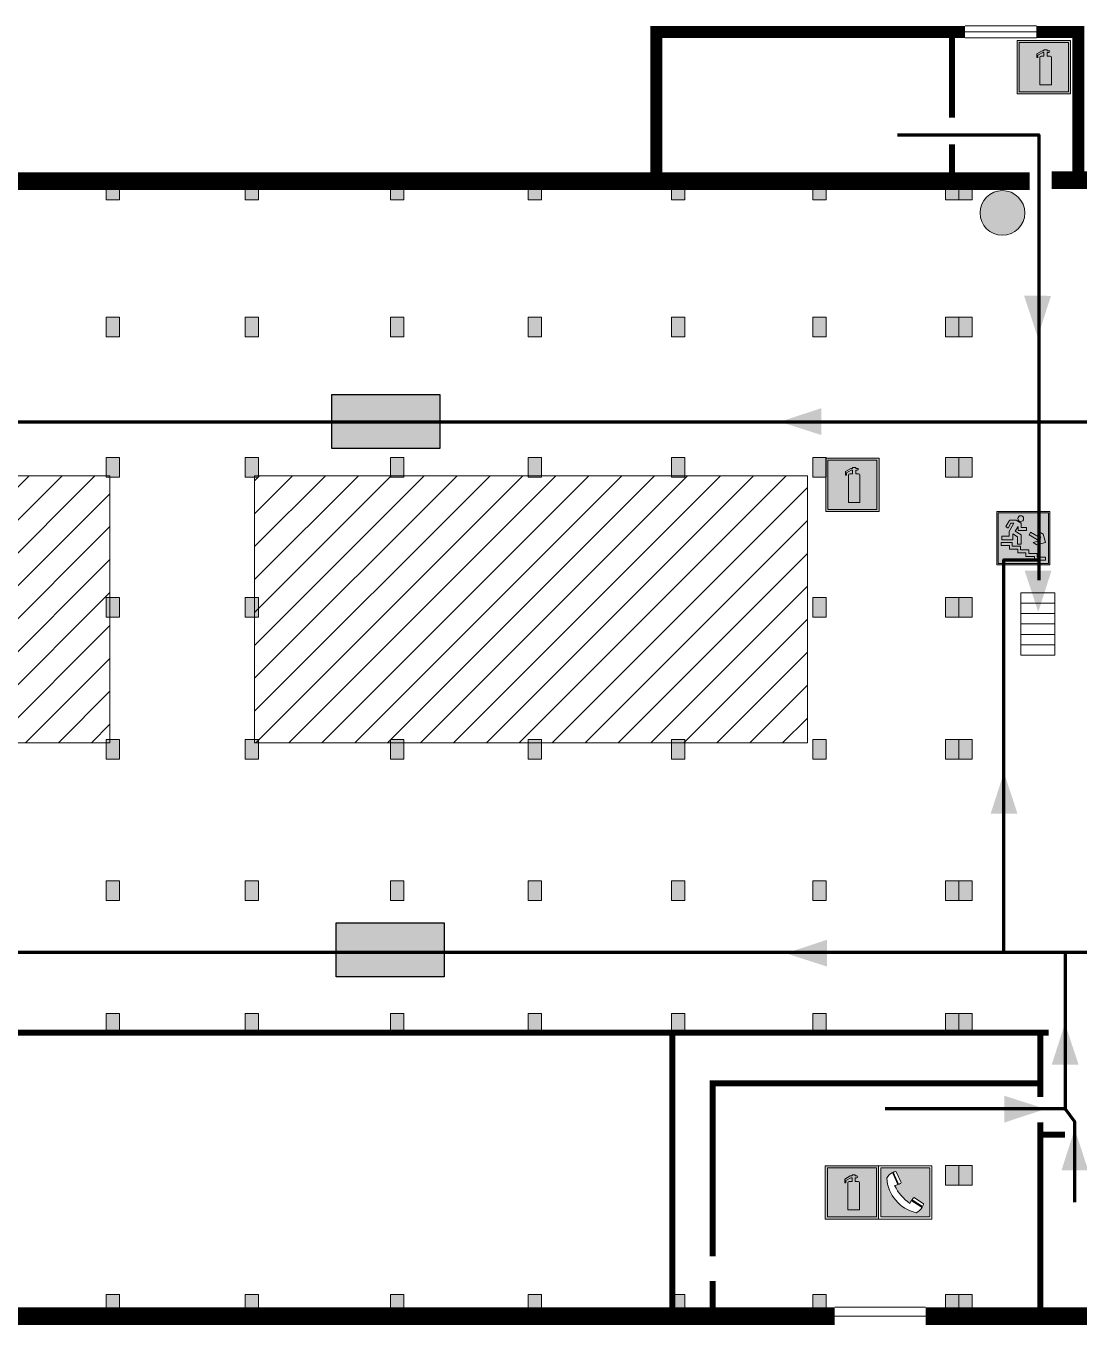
# Model space of a CAD drawing. Header units: millimetres. Extents: x 13810 to 67229, y 12374 to 21950.
# Drawn here: x 38368.9 to 38526.9, y 14658.7 to 14853.6 of the extents above; entities that cross this region are included whole.
import ezdxf

# ---------------------------------------------------------------- set-up
doc = ezdxf.new("R2010")
doc.units = ezdxf.units.MM
doc.layers.add('План_Штампы', color=7, linetype='Continuous')

# ---------------------------------------------------------------- blocks, each defined once
blk = doc.blocks.new('A$C3AD82952')
at = {"true_color": 0xf5f5ff}
h = blk.add_hatch(color=7, dxfattribs=at)
h.dxf.hatch_style = 1
h.paths.add_polyline_path([(8.21, 8.73, 0.414214), (7.89, 9.05), (7.22, 9.05), (7.22, 9.92), (7.59, 9.92, 1), (7.57, 10.36), (7.22, 10.36), (7.22, 10.6), (6.43, 10.6), (6.43, 10.36), (6.01, 10.36), (4.74, 9.59), (4.74, 8.69), (4.98, 8.73), (4.98, 9.26), (6.12, 9.91), (6.43, 9.91), (6.43, 9.05), (5.76, 9.05, 0.414214), (5.44, 8.73), (5.44, 2.2), (8.21, 2.2)], flags=0)
h.paths.add_polyline_path([(12.8, 12.8), (0, 12.8), (0, 0), (12.8, 0)])
h.paths.add_polyline_path([(0.51, 12.29), (12.29, 12.29), (12.29, 0.51), (0.51, 0.51)], flags=16)
h.paths.add_polyline_path([(4.74, 9.59), (6.01, 10.36), (6.43, 10.36), (6.43, 10.6), (7.22, 10.6), (7.22, 10.36), (7.59, 10.36, -0.94586), (7.59, 9.92), (7.22, 9.92), (7.22, 9.05), (7.89, 9.05, -0.414214), (8.21, 8.73), (8.21, 2.2), (5.44, 2.2), (5.44, 8.73, -0.414214), (5.76, 9.05), (6.43, 9.05), (6.43, 9.91), (6.12, 9.91), (4.98, 9.26), (4.98, 8.73), (4.74, 8.69)], flags=0)
h = blk.add_hatch(color=242)
h.dxf.hatch_style = 1
h.paths.add_polyline_path([(12.29, 12.29), (0.51, 12.29), (0.51, 0.51), (12.29, 0.51)])
h.paths.add_polyline_path([(4.74, 8.69), (4.74, 9.59), (6.01, 10.36), (6.43, 10.36), (6.43, 10.6), (7.22, 10.6), (7.22, 10.36), (7.59, 10.36, -0.94586), (7.59, 9.92), (7.22, 9.92), (7.22, 9.05), (7.89, 9.05, -0.414214), (8.21, 8.73), (8.21, 2.2), (5.44, 2.2), (5.44, 8.73, -0.414214), (5.76, 9.05), (6.43, 9.05), (6.43, 9.91), (6.12, 9.91), (4.98, 9.26), (4.98, 8.73)], flags=16)
h = blk.add_hatch(color=7, dxfattribs=at)
h.dxf.hatch_style = 1
h.paths.add_polyline_path([(8.21, 8.73, 0.414214), (7.89, 9.05), (7.22, 9.05), (7.22, 9.92), (7.59, 9.92, 1), (7.57, 10.36), (7.22, 10.36), (7.22, 10.6), (6.43, 10.6), (6.43, 10.36), (6.01, 10.36), (4.74, 9.59), (4.74, 8.69), (4.98, 8.73), (4.98, 9.26), (6.12, 9.91), (6.43, 9.91), (6.43, 9.05), (5.76, 9.05, 0.414214), (5.44, 8.73), (5.44, 2.2), (8.21, 2.2)])
at = {"color": 242, "lineweight": 5}
for p, q in [((0, 0), (0, 12.8)), ((0, 12.8), (12.8, 12.8)), ((12.8, 0), (12.8, 12.8)), ((6.01, 10.36), (4.74, 9.59)), ((4.74, 9.59), (4.74, 8.69)), ((4.98, 9.26), (6.12, 9.91)), ((6.01, 10.36), (6.43, 10.36)), ((6.12, 9.91), (6.43, 9.91)), ((7.22, 10.6), (6.43, 10.6)), ((6.43, 10.6), (6.43, 10.36)), ((6.43, 9.91), (6.43, 9.05)), ((7.22, 10.36), (7.22, 10.6)), ((7.59, 10.36), (7.22, 10.36)), ((7.22, 9.05), (7.22, 9.92)), ((7.59, 9.92), (7.22, 9.92)), ((4.74, 8.69), (4.98, 8.73)), ((4.98, 8.73), (4.98, 9.26)), ((5.44, 2.2), (5.44, 8.73)), ((5.76, 9.05), (6.43, 9.05)), ((7.89, 9.05), (7.22, 9.05)), ((8.21, 2.2), (8.21, 8.73)), ((0, 0), (12.8, 0)), ((5.44, 2.2), (8.21, 2.2))]:
    blk.add_line(p, q, dxfattribs=at)
blk.add_lwpolyline([(0.51, 12.29), (12.29, 12.29), (12.29, 0.51), (0.51, 0.51)], close=True, dxfattribs=at)
for centre, radius, start, end in [((7.58, 10.14), 0.223, 273.1875, 86.8125), ((5.76, 8.73), 0.32, 90, 180), ((7.89, 8.73), 0.32, 0, 90)]:
    blk.add_arc(centre, radius, start, end, dxfattribs=at)
blk = doc.blocks.new('A$C456E1F9C')
at = {"lineweight": 5}
h = blk.add_hatch(color=242, dxfattribs=at)
h.paths.add_polyline_path([(0.51, -1.47), (0.51, -13.26), (12.29, -13.26), (12.29, -1.47)])
h.paths.add_polyline_path([(5.42, -4.95, -0.254479), (4.78, -5.4), (3.52, -2.53, -0.209735), (4.23, -2.4)], flags=16)
h.paths.add_polyline_path([(8.53, -8.6), (10.87, -10.17), (10.54, -10.76), (8.03, -9.13, -0.192251)], flags=16)
h.paths.add_polyline_path([(4.61, -5.49, 0.005518), (3.87, -5.72, 0.128647), (7.49, -10.01, 0.00809), (7.83, -9.33), (10.47, -10.97, -0.16736), (8.99, -12.25, -0.327862), (1.95, -3.95, -0.166952), (3.36, -2.62)], flags=16)
at = {"color": 242, "lineweight": 5}
for p, q in [((0, -13.77), (0, -0.97)), ((12.8, -0.97), (0, -0.97)), ((4.61, -5.49), (3.36, -2.62)), ((3.52, -2.53), (4.78, -5.4)), ((4.23, -2.4), (5.42, -4.95)), ((12.8, -13.77), (12.8, -0.97)), ((7.83, -9.33), (10.47, -10.97)), ((8.03, -9.13), (10.54, -10.76)), ((10.81, -10.12), (8.53, -8.6)), ((10.54, -10.76), (10.8, -10.3)), ((10.8, -10.3), (10.81, -10.12)), ((0, -13.77), (12.8, -13.77))]:
    blk.add_line(p, q, dxfattribs=at)
blk.add_lwpolyline([(0.51, -1.47), (12.29, -1.47), (12.29, -13.26), (0.51, -13.26)], close=True, dxfattribs=at)
for centre, radius, start, end in [((4.59, -5.34), 2.99, 114.2845, 152.1974), ((4.02, -3.27), 0.891, 76.3284, 123.7092), ((11.12, -3.31), 9.19, 183.9915, 256.6009), ((14.98, -39.1), 35.17, 107.1487, 108.4135), ((13.86, -0.94), 11.08, 205.5536, 234.8762), ((4.68, -4.59), 0.824, 276.9621, 334.0723), ((-13.31, 0.8), 23.44, 332.5487, 334.4027), ((8.94, -9.5), 0.989, 114.4092, 157.9388), ((7.87, -9.46), 3, 291.9291, 329.9329)]:
    blk.add_arc(centre, radius, start, end, dxfattribs=at)
blk = doc.blocks.new('A$C32E8229D')
at = {"true_color": 0xffffff}
blk.add_hatch(color=7, dxfattribs=at).paths.add_polyline_path([(0, 0), (0, -8), (16, -8), (16, 0)])
h = blk.add_hatch(color=126)
h.paths.add_polyline_path([(0.2, -0.2), (15.8, -0.2), (15.8, -7.8), (0.2, -7.8)])
h.paths.add_polyline_path([(13.49, -2.05), (12.08, -2.05), (11.37, -2.63, 0.162397), (11.29, -2.84), (11.29, -3.63), (10.35, -3.63), (10.35, -4.05), (11.68, -4.05), (11.68, -3.48), (12.26, -4.28), (11.29, -5.1), (11.29, -6.78), (11.85, -6.78), (11.85, -5.44), (12.8, -4.64), (12.8, -5.94), (14.46, -5.94), (14.46, -5.39), (13.45, -5.39), (13.45, -3.97), (12.46, -2.59), (13.15, -2.59), (13.69, -3.34), (14.18, -3)], flags=16)
h.paths.add_polyline_path([(10.74, -1.82, 1), (11.8, -1.82, 1)], flags=16)
h.paths.add_polyline_path([(9.39, -3.59), (5.99, -3.59), (6.56, -3.03), (5.91, -3.03), (5.1, -3.83), (5.91, -4.64), (6.56, -4.64), (5.99, -4.09), (9.39, -4.09)], flags=16)
h.paths.add_polyline_path([(4.29, -1.08), (1.72, -1.08), (1.72, -6.6), (4.29, -6.6)], flags=16)
at = {"color": 126}
blk.add_lwpolyline([(16, -8), (0, -8), (0, 0), (16, 0)], close=True, dxfattribs=at)
blk = doc.blocks.new('вниз')
at = {"lineweight": 0, "true_color": 0xffffff}
h = blk.add_hatch(color=7, dxfattribs=at)
h.dxf.hatch_style = 1
h.paths.add_polyline_path([(40994.51, -4472.22), (40986.51, -4472.22), (40986.51, -4480.22), (40994.51, -4480.22)])
h.paths.add_polyline_path([(40994.31, -4472.42), (40994.31, -4480.01), (40986.71, -4480.01), (40986.71, -4472.42)], flags=16)
h.paths.add_polyline_path([(40988.43, -4473.53), (40989.43, -4473.53), (40990.19, -4473.96), (40990.19, -4474.6), (40991, -4474.6), (40991, -4475.06), (40989.73, -4475.06), (40989.73, -4474.46), (40989.3, -4475.18), (40990.17, -4475.7), (40990.17, -4477.11), (40989.63, -4477.11), (40989.63, -4476.01), (40988.94, -4475.59), (40988.94, -4476.46), (40988.94, -4476.46), (40987.47, -4476.46), (40987.26, -4476.46), (40987.26, -4475.92), (40988.4, -4475.92), (40988.4, -4475.2), (40989.1, -4473.99), (40988.66, -4473.99), (40988.24, -4474.7), (40987.86, -4474.47), (40988.41, -4473.56)], flags=0)
h.paths.add_polyline_path([(40990.55, -4473.29, -1), (40989.69, -4473.29, -1)], flags=0)
h.paths.add_polyline_path([(40988.85, -4476.89), (40988.85, -4477.43), (40990.1, -4477.43), (40990.1, -4477.99), (40991.34, -4477.99), (40991.34, -4478.54), (40992.59, -4478.54), (40992.59, -4479.09), (40993.83, -4479.09), (40993.83, -4479.52), (40992.17, -4479.52), (40992.17, -4478.97), (40990.91, -4478.97), (40990.91, -4478.41), (40989.68, -4478.41), (40989.68, -4477.86), (40988.43, -4477.86), (40988.43, -4477.31), (40987.6, -4477.31), (40987.18, -4477.31), (40987.18, -4476.89)], flags=0)
h.paths.add_polyline_path([(40991.61, -4475.33), (40993.12, -4476.2), (40992.9, -4475.27), (40993.48, -4475.6), (40993.83, -4476.88), (40992.56, -4477.22), (40991.97, -4476.88), (40992.9, -4476.61), (40991.38, -4475.74), (40991.58, -4475.39)], flags=0)
h.paths.add_polyline_path([(40990.19, -4473.96), (40989.43, -4473.53), (40988.43, -4473.53), (40988.41, -4473.56), (40987.86, -4474.47), (40988.24, -4474.7), (40988.66, -4473.99), (40989.1, -4473.99), (40988.4, -4475.2), (40988.4, -4475.92), (40987.26, -4475.92), (40987.26, -4476.46), (40987.47, -4476.46), (40988.94, -4476.46), (40988.94, -4476.27), (40988.94, -4475.59), (40989.63, -4476.01), (40989.63, -4477.11), (40990.17, -4477.11), (40990.17, -4475.7), (40989.3, -4475.18), (40989.73, -4474.46), (40989.73, -4475.06), (40991, -4475.06), (40991, -4474.6), (40990.19, -4474.6)], flags=0)
h.paths.add_polyline_path([(40990.55, -4473.29, 1), (40989.69, -4473.29, 1)], flags=0)
h.paths.add_polyline_path([(40991.61, -4475.33), (40991.58, -4475.39), (40991.38, -4475.74), (40992.9, -4476.61), (40991.97, -4476.88), (40992.56, -4477.22), (40993.83, -4476.88), (40993.48, -4475.6), (40992.9, -4475.27), (40993.12, -4476.2)], flags=0)
h.paths.add_polyline_path([(40990.1, -4477.43), (40988.85, -4477.43), (40988.85, -4476.89), (40987.18, -4476.89), (40987.18, -4477.31), (40987.6, -4477.31), (40988.43, -4477.31), (40988.43, -4477.86), (40989.68, -4477.86), (40989.68, -4478.41), (40990.91, -4478.41), (40990.91, -4478.97), (40992.17, -4478.97), (40992.17, -4479.52), (40993.83, -4479.52), (40993.83, -4479.09), (40992.59, -4479.09), (40992.59, -4478.54), (40991.34, -4478.54), (40991.34, -4477.99), (40990.1, -4477.99)], flags=0)
at = {"lineweight": 0}
h = blk.add_hatch(color=126, dxfattribs=at)
h.dxf.hatch_style = 1
h.paths.add_polyline_path([(40994.31, -4472.42), (40986.71, -4472.42), (40986.71, -4480.01), (40994.31, -4480.01)])
h.paths.add_polyline_path([(40988.43, -4473.53), (40989.43, -4473.53), (40990.19, -4473.96), (40990.19, -4474.6), (40991, -4474.6), (40991, -4475.06), (40989.73, -4475.06), (40989.73, -4474.46), (40989.3, -4475.18), (40990.17, -4475.7), (40990.17, -4477.11), (40989.63, -4477.11), (40989.63, -4476.01), (40988.94, -4475.59), (40988.94, -4476.46), (40988.94, -4476.46), (40987.47, -4476.46), (40987.26, -4476.46), (40987.26, -4475.92), (40988.4, -4475.92), (40988.4, -4475.2), (40989.1, -4473.99), (40988.66, -4473.99), (40988.24, -4474.7), (40987.86, -4474.47), (40988.41, -4473.56)], flags=16)
h.paths.add_polyline_path([(40990.55, -4473.29, -1), (40989.69, -4473.29, -1)], flags=16)
h.paths.add_polyline_path([(40988.85, -4476.89), (40988.85, -4477.43), (40990.1, -4477.43), (40990.1, -4477.99), (40991.34, -4477.99), (40991.34, -4478.54), (40992.59, -4478.54), (40992.59, -4479.09), (40993.83, -4479.09), (40993.83, -4479.52), (40992.17, -4479.52), (40992.17, -4478.97), (40990.91, -4478.97), (40990.91, -4478.41), (40989.68, -4478.41), (40989.68, -4477.86), (40988.43, -4477.86), (40988.43, -4477.31), (40987.6, -4477.31), (40987.18, -4477.31), (40987.18, -4476.89)], flags=16)
h.paths.add_polyline_path([(40991.61, -4475.33), (40993.12, -4476.2), (40992.9, -4475.27), (40993.48, -4475.6), (40993.83, -4476.88), (40992.56, -4477.22), (40991.97, -4476.88), (40992.9, -4476.61), (40991.38, -4475.74), (40991.58, -4475.39)], flags=16)
at = {"lineweight": 0, "true_color": 0xffffff}
h = blk.add_hatch(color=7, dxfattribs=at)
h.dxf.hatch_style = 1
h.paths.add_polyline_path([(40989.73, -4474.46), (40989.73, -4475.06), (40991, -4475.06), (40991, -4474.6), (40990.19, -4474.6), (40990.19, -4473.96), (40989.43, -4473.53), (40988.43, -4473.53), (40988.41, -4473.56), (40987.86, -4474.47), (40988.24, -4474.7), (40988.66, -4473.99), (40989.1, -4473.99), (40988.4, -4475.2), (40988.4, -4475.92), (40987.26, -4475.92), (40987.26, -4476.46), (40987.47, -4476.46), (40988.94, -4476.46), (40988.94, -4475.59), (40989.63, -4476.01), (40989.63, -4477.11), (40990.17, -4477.11), (40990.17, -4475.7), (40989.3, -4475.18)])
h.paths.add_polyline_path([(40989.69, -4473.29, 1), (40990.55, -4473.29, 1)])
h.paths.add_polyline_path([(40991.61, -4475.33), (40991.58, -4475.39), (40991.38, -4475.74), (40992.9, -4476.61), (40991.97, -4476.88), (40992.56, -4477.22), (40993.83, -4476.88), (40993.48, -4475.6), (40992.9, -4475.27), (40993.12, -4476.2)])
h.paths.add_polyline_path([(40990.1, -4477.43), (40988.85, -4477.43), (40988.85, -4476.89), (40987.18, -4476.89), (40987.18, -4477.31), (40987.6, -4477.31), (40988.43, -4477.31), (40988.43, -4477.86), (40989.68, -4477.86), (40989.68, -4478.41), (40990.91, -4478.41), (40990.91, -4478.97), (40992.17, -4478.97), (40992.17, -4479.52), (40993.83, -4479.52), (40993.83, -4479.09), (40992.59, -4479.09), (40992.59, -4478.54), (40991.34, -4478.54), (40991.34, -4477.99), (40990.1, -4477.99)])
at = {"color": 126, "lineweight": 0}
for points in [[(40986.51, -4472.22), (40994.51, -4472.22), (40994.51, -4480.22), (40986.51, -4480.22)], [(40986.71, -4472.42), (40994.31, -4472.42), (40994.31, -4480.01), (40986.71, -4480.01)]]:
    blk.add_lwpolyline(points, close=True, dxfattribs=at)
for points in [[(40987.47, -4476.46), (40987.26, -4476.46), (40987.26, -4475.92), (40988.4, -4475.92), (40988.4, -4475.2), (40989.1, -4473.99), (40988.66, -4473.99), (40988.24, -4474.7), (40987.86, -4474.47), (40988.41, -4473.56), (40988.43, -4473.53), (40989.43, -4473.53), (40990.19, -4473.96), (40990.19, -4474.6), (40991, -4474.6), (40991, -4475.06), (40989.73, -4475.06), (40989.73, -4474.46), (40989.3, -4475.18), (40990.17, -4475.7), (40990.17, -4477.11), (40989.63, -4477.11), (40989.63, -4476.01), (40988.94, -4475.59), (40988.94, -4476.46)], [(40991.58, -4475.39), (40991.38, -4475.74), (40992.9, -4476.61), (40991.97, -4476.88), (40992.56, -4477.22), (40993.83, -4476.88), (40993.48, -4475.6), (40992.9, -4475.27), (40993.12, -4476.2), (40991.61, -4475.33), (40991.58, -4475.39)], [(40987.6, -4477.31), (40987.18, -4477.31), (40987.18, -4476.89), (40988.85, -4476.89), (40988.85, -4477.43), (40990.1, -4477.43), (40990.1, -4477.99), (40991.34, -4477.99), (40991.34, -4478.54), (40992.59, -4478.54), (40992.59, -4479.09), (40993.83, -4479.09), (40993.83, -4479.52), (40992.17, -4479.52), (40992.17, -4478.97), (40990.91, -4478.97), (40990.91, -4478.41), (40989.68, -4478.41), (40989.68, -4477.86), (40988.43, -4477.86), (40988.43, -4477.31), (40987.6, -4477.31)], [(40987.47, -4476.46), (40988.94, -4476.46), (40988.94, -4476.27)]]:
    blk.add_lwpolyline(points, dxfattribs=at)
blk.add_circle((40990.12, -4473.29), 0.432, dxfattribs=at)
blk = doc.blocks.new('A$C7B8C2D5B')
at = {"lineweight": 0}
h = blk.add_hatch(color=5, dxfattribs=at)
h.dxf.hatch_style = 1
h.paths.add_polyline_path([(1.4, -3.02, 1), (-2.11, -3.02, 1)])
at = {"color": 5, "lineweight": 0}
blk.add_circle((-0.36, -3.02), 1.75, dxfattribs=at)

msp = doc.modelspace()

# ---------------------------------------------------------------- hatches: boundary and pattern name
at = {"lineweight": 0}
h = msp.add_hatch(color=256, dxfattribs=at)
h.dxf.hatch_style = 1
h.paths.add_polyline_path([(38382.95, 14830.44), (38380.95, 14830.44), (38380.95, 14827.49), (38382.95, 14827.49)])
h = msp.add_hatch(color=256, dxfattribs=at)
h.dxf.hatch_style = 1
h.paths.add_polyline_path([(38403.78, 14830.44), (38401.78, 14830.44), (38401.78, 14827.49), (38403.78, 14827.49)])
h = msp.add_hatch(color=256, dxfattribs=at)
h.dxf.hatch_style = 1
h.paths.add_polyline_path([(38425.63, 14830.44), (38423.63, 14830.44), (38423.63, 14827.49), (38425.63, 14827.49)])
h = msp.add_hatch(color=256, dxfattribs=at)
h.dxf.hatch_style = 1
h.paths.add_polyline_path([(38446.25, 14830.44), (38444.25, 14830.44), (38444.25, 14827.49), (38446.25, 14827.49)])
h = msp.add_hatch(color=256, dxfattribs=at)
h.dxf.hatch_style = 1
h.paths.add_polyline_path([(38467.77, 14830.44), (38465.77, 14830.44), (38465.77, 14827.49), (38467.77, 14827.49)])
h = msp.add_hatch(color=256, dxfattribs=at)
h.dxf.hatch_style = 1
h.paths.add_polyline_path([(38488.98, 14830.44), (38486.98, 14830.44), (38486.98, 14827.49), (38488.98, 14827.49)])
h = msp.add_hatch(color=256, dxfattribs=at)
h.dxf.hatch_style = 1
h.paths.add_polyline_path([(38508.9, 14830.44), (38506.89, 14830.44), (38506.89, 14827.49), (38508.9, 14827.49)])
h = msp.add_hatch(color=256, dxfattribs=at)
h.dxf.hatch_style = 1
h.paths.add_polyline_path([(38510.9, 14830.44), (38508.9, 14830.44), (38508.9, 14827.49), (38510.9, 14827.49)])
h = msp.add_hatch(color=256, dxfattribs=at)
h.dxf.hatch_style = 1
h.paths.add_polyline_path([(38382.95, 14809.87), (38380.95, 14809.87), (38380.95, 14806.92), (38382.95, 14806.92)])
h = msp.add_hatch(color=256, dxfattribs=at)
h.dxf.hatch_style = 1
h.paths.add_polyline_path([(38403.78, 14809.87), (38401.78, 14809.87), (38401.78, 14806.92), (38403.78, 14806.92)])
h = msp.add_hatch(color=256, dxfattribs=at)
h.dxf.hatch_style = 1
h.paths.add_polyline_path([(38425.63, 14809.87), (38423.63, 14809.87), (38423.63, 14806.92), (38425.63, 14806.92)])
h = msp.add_hatch(color=256, dxfattribs=at)
h.dxf.hatch_style = 1
h.paths.add_polyline_path([(38446.25, 14809.87), (38444.25, 14809.87), (38444.25, 14806.92), (38446.25, 14806.92)])
h = msp.add_hatch(color=256, dxfattribs=at)
h.dxf.hatch_style = 1
h.paths.add_polyline_path([(38467.77, 14809.87), (38465.77, 14809.87), (38465.77, 14806.92), (38467.77, 14806.92)])
h = msp.add_hatch(color=256, dxfattribs=at)
h.dxf.hatch_style = 1
h.paths.add_polyline_path([(38488.98, 14809.87), (38486.98, 14809.87), (38486.98, 14806.92), (38488.98, 14806.92)])
h = msp.add_hatch(color=256, dxfattribs=at)
h.dxf.hatch_style = 1
h.paths.add_polyline_path([(38508.9, 14809.87), (38506.89, 14809.87), (38506.89, 14806.92), (38508.9, 14806.92)])
h = msp.add_hatch(color=256, dxfattribs=at)
h.dxf.hatch_style = 1
h.paths.add_polyline_path([(38510.9, 14809.87), (38508.9, 14809.87), (38508.9, 14806.92), (38510.9, 14806.92)])
h = msp.add_hatch(color=256, dxfattribs=at)
h.dxf.hatch_style = 1
h.paths.add_polyline_path([(38382.95, 14788.82), (38380.95, 14788.82), (38380.95, 14785.88), (38382.95, 14785.88)])
h = msp.add_hatch(color=256, dxfattribs=at)
h.dxf.hatch_style = 1
h.paths.add_polyline_path([(38403.78, 14788.82), (38401.78, 14788.82), (38401.78, 14785.88), (38403.78, 14785.88)])
h = msp.add_hatch(color=256, dxfattribs=at)
h.dxf.hatch_style = 1
h.paths.add_polyline_path([(38425.63, 14788.82), (38423.63, 14788.82), (38423.63, 14785.88), (38425.63, 14785.88)])
h = msp.add_hatch(color=256, dxfattribs=at)
h.dxf.hatch_style = 1
h.paths.add_polyline_path([(38446.25, 14788.82), (38444.25, 14788.82), (38444.25, 14785.88), (38446.25, 14785.88)])
h = msp.add_hatch(color=256, dxfattribs=at)
h.dxf.hatch_style = 1
h.paths.add_polyline_path([(38467.77, 14788.82), (38465.77, 14788.82), (38465.77, 14785.88), (38467.77, 14785.88)])
h = msp.add_hatch(color=256, dxfattribs=at)
h.dxf.hatch_style = 1
h.paths.add_polyline_path([(38488.98, 14788.82), (38486.98, 14788.82), (38486.98, 14785.88), (38488.98, 14785.88)])
h = msp.add_hatch(color=256, dxfattribs=at)
h.dxf.hatch_style = 1
h.paths.add_polyline_path([(38508.9, 14788.82), (38506.89, 14788.82), (38506.89, 14785.88), (38508.9, 14785.88)])
h = msp.add_hatch(color=256, dxfattribs=at)
h.dxf.hatch_style = 1
h.paths.add_polyline_path([(38510.9, 14788.82), (38508.9, 14788.82), (38508.9, 14785.88), (38510.9, 14785.88)])
at = {"lineweight": 0, "true_color": 0x000000}
h = msp.add_hatch(dxfattribs=at)
h.set_pattern_fill('ANSI31', color=18, scale=1.1, angle=180)
h.set_pattern_definition([(225, (82175.6652, 30404.6953), (2.46957043, -2.46957043), [])])
h.paths.add_polyline_path([(38529.39, 14786.1), (38529.39, 14746.04), (38635.76, 14746.04), (38635.76, 14786.1)])
h.paths.add_polyline_path([(38403.21, 14786.1), (38403.21, 14746.04), (38486.16, 14746.04), (38486.16, 14786.1)])
h.paths.add_polyline_path([(38381.51, 14786.1), (38360.64, 14786.1), (38360.64, 14746.04), (38381.51, 14746.04)])
at = {"lineweight": 0}
h = msp.add_hatch(color=256, dxfattribs=at)
h.dxf.hatch_style = 1
h.paths.add_polyline_path([(38382.95, 14767.84), (38380.95, 14767.84), (38380.95, 14764.9), (38382.95, 14764.9)])
h = msp.add_hatch(color=256, dxfattribs=at)
h.dxf.hatch_style = 1
h.paths.add_polyline_path([(38403.78, 14767.84), (38401.78, 14767.84), (38401.78, 14764.9), (38403.78, 14764.9)])
h = msp.add_hatch(color=256, dxfattribs=at)
h.dxf.hatch_style = 1
h.paths.add_polyline_path([(38488.98, 14767.84), (38486.98, 14767.84), (38486.98, 14764.9), (38488.98, 14764.9)])
h = msp.add_hatch(color=256, dxfattribs=at)
h.dxf.hatch_style = 1
h.paths.add_polyline_path([(38508.9, 14767.84), (38506.89, 14767.84), (38506.89, 14764.9), (38508.9, 14764.9)])
h = msp.add_hatch(color=256, dxfattribs=at)
h.dxf.hatch_style = 1
h.paths.add_polyline_path([(38510.9, 14767.84), (38508.9, 14767.84), (38508.9, 14764.9), (38510.9, 14764.9)])
h = msp.add_hatch(color=256, dxfattribs=at)
h.dxf.hatch_style = 1
h.paths.add_polyline_path([(38382.95, 14746.54), (38380.95, 14746.54), (38380.95, 14743.59), (38382.95, 14743.59)])
h = msp.add_hatch(color=256, dxfattribs=at)
h.dxf.hatch_style = 1
h.paths.add_polyline_path([(38403.78, 14746.54), (38401.78, 14746.54), (38401.78, 14743.59), (38403.78, 14743.59)])
h = msp.add_hatch(color=256, dxfattribs=at)
h.dxf.hatch_style = 1
h.paths.add_polyline_path([(38425.63, 14746.54), (38423.63, 14746.54), (38423.63, 14743.59), (38425.63, 14743.59)])
h = msp.add_hatch(color=256, dxfattribs=at)
h.dxf.hatch_style = 1
h.paths.add_polyline_path([(38446.25, 14746.54), (38444.25, 14746.54), (38444.25, 14743.59), (38446.25, 14743.59)])
h = msp.add_hatch(color=256, dxfattribs=at)
h.dxf.hatch_style = 1
h.paths.add_polyline_path([(38467.77, 14746.54), (38465.77, 14746.54), (38465.77, 14743.59), (38467.77, 14743.59)])
h = msp.add_hatch(color=256, dxfattribs=at)
h.dxf.hatch_style = 1
h.paths.add_polyline_path([(38488.98, 14746.54), (38486.98, 14746.54), (38486.98, 14743.59), (38488.98, 14743.59)])
h = msp.add_hatch(color=256, dxfattribs=at)
h.dxf.hatch_style = 1
h.paths.add_polyline_path([(38508.9, 14746.54), (38506.89, 14746.54), (38506.89, 14743.59), (38508.9, 14743.59)])
h = msp.add_hatch(color=256, dxfattribs=at)
h.dxf.hatch_style = 1
h.paths.add_polyline_path([(38510.9, 14746.54), (38508.9, 14746.54), (38508.9, 14743.59), (38510.9, 14743.59)])
h = msp.add_hatch(color=256, dxfattribs=at)
h.dxf.hatch_style = 1
h.paths.add_polyline_path([(38382.95, 14725.33), (38380.95, 14725.33), (38380.95, 14722.38), (38382.95, 14722.38)])
h = msp.add_hatch(color=256, dxfattribs=at)
h.dxf.hatch_style = 1
h.paths.add_polyline_path([(38403.78, 14725.33), (38401.78, 14725.33), (38401.78, 14722.38), (38403.78, 14722.38)])
h = msp.add_hatch(color=256, dxfattribs=at)
h.dxf.hatch_style = 1
h.paths.add_polyline_path([(38425.63, 14725.33), (38423.63, 14725.33), (38423.63, 14722.38), (38425.63, 14722.38)])
h = msp.add_hatch(color=256, dxfattribs=at)
h.dxf.hatch_style = 1
h.paths.add_polyline_path([(38446.25, 14725.33), (38444.25, 14725.33), (38444.25, 14722.38), (38446.25, 14722.38)])
h = msp.add_hatch(color=256, dxfattribs=at)
h.dxf.hatch_style = 1
h.paths.add_polyline_path([(38467.77, 14725.33), (38465.77, 14725.33), (38465.77, 14722.38), (38467.77, 14722.38)])
h = msp.add_hatch(color=256, dxfattribs=at)
h.dxf.hatch_style = 1
h.paths.add_polyline_path([(38488.98, 14725.33), (38486.98, 14725.33), (38486.98, 14722.38), (38488.98, 14722.38)])
h = msp.add_hatch(color=256, dxfattribs=at)
h.dxf.hatch_style = 1
h.paths.add_polyline_path([(38508.9, 14725.33), (38506.89, 14725.33), (38506.89, 14722.38), (38508.9, 14722.38)])
h = msp.add_hatch(color=256, dxfattribs=at)
h.dxf.hatch_style = 1
h.paths.add_polyline_path([(38510.9, 14725.33), (38508.9, 14725.33), (38508.9, 14722.38), (38510.9, 14722.38)])
h = msp.add_hatch(color=256, dxfattribs=at)
h.dxf.hatch_style = 1
h.paths.add_polyline_path([(38382.95, 14705.44), (38380.95, 14705.44), (38380.95, 14702.5), (38382.95, 14702.5)])
h = msp.add_hatch(color=256, dxfattribs=at)
h.dxf.hatch_style = 1
h.paths.add_polyline_path([(38403.78, 14705.44), (38401.78, 14705.44), (38401.78, 14702.5), (38403.78, 14702.5)])
h = msp.add_hatch(color=256, dxfattribs=at)
h.dxf.hatch_style = 1
h.paths.add_polyline_path([(38425.63, 14705.44), (38423.63, 14705.44), (38423.63, 14702.5), (38425.63, 14702.5)])
h = msp.add_hatch(color=256, dxfattribs=at)
h.dxf.hatch_style = 1
h.paths.add_polyline_path([(38446.25, 14705.44), (38444.25, 14705.44), (38444.25, 14702.5), (38446.25, 14702.5)])
h = msp.add_hatch(color=256, dxfattribs=at)
h.dxf.hatch_style = 1
h.paths.add_polyline_path([(38467.77, 14705.44), (38465.77, 14705.44), (38465.77, 14702.5), (38467.77, 14702.5)])
h = msp.add_hatch(color=256, dxfattribs=at)
h.dxf.hatch_style = 1
h.paths.add_polyline_path([(38488.98, 14705.44), (38486.98, 14705.44), (38486.98, 14702.5), (38488.98, 14702.5)])
h = msp.add_hatch(color=256, dxfattribs=at)
h.dxf.hatch_style = 1
h.paths.add_polyline_path([(38508.9, 14705.44), (38506.89, 14705.44), (38506.89, 14702.5), (38508.9, 14702.5)])
h = msp.add_hatch(color=256, dxfattribs=at)
h.dxf.hatch_style = 1
h.paths.add_polyline_path([(38510.9, 14705.44), (38508.9, 14705.44), (38508.9, 14702.5), (38510.9, 14702.5)])
h = msp.add_hatch(color=256, dxfattribs=at)
h.dxf.hatch_style = 1
h.paths.add_polyline_path([(38508.9, 14682.61), (38506.89, 14682.61), (38506.89, 14679.67), (38508.9, 14679.67)])
h = msp.add_hatch(color=256, dxfattribs=at)
h.dxf.hatch_style = 1
h.paths.add_polyline_path([(38510.9, 14682.61), (38508.9, 14682.61), (38508.9, 14679.67), (38510.9, 14679.67)])
h = msp.add_hatch(color=256, dxfattribs=at)
h.dxf.hatch_style = 1
h.paths.add_polyline_path([(38382.95, 14663.3), (38380.95, 14663.3), (38380.95, 14660.36), (38382.95, 14660.36)])
h = msp.add_hatch(color=256, dxfattribs=at)
h.dxf.hatch_style = 1
h.paths.add_polyline_path([(38403.78, 14663.3), (38401.78, 14663.3), (38401.78, 14660.36), (38403.78, 14660.36)])
h = msp.add_hatch(color=256, dxfattribs=at)
h.dxf.hatch_style = 1
h.paths.add_polyline_path([(38425.63, 14663.3), (38423.63, 14663.3), (38423.63, 14660.36), (38425.63, 14660.36)])
h = msp.add_hatch(color=256, dxfattribs=at)
h.dxf.hatch_style = 1
h.paths.add_polyline_path([(38446.25, 14663.3), (38444.25, 14663.3), (38444.25, 14660.36), (38446.25, 14660.36)])
h = msp.add_hatch(color=256, dxfattribs=at)
h.dxf.hatch_style = 1
h.paths.add_polyline_path([(38467.77, 14663.3), (38465.77, 14663.3), (38465.77, 14660.36), (38467.77, 14660.36)])
h = msp.add_hatch(color=256, dxfattribs=at)
h.dxf.hatch_style = 1
h.paths.add_polyline_path([(38488.98, 14663.3), (38486.98, 14663.3), (38486.98, 14660.36), (38488.98, 14660.36)])
h = msp.add_hatch(color=256, dxfattribs=at)
h.dxf.hatch_style = 1
h.paths.add_polyline_path([(38508.9, 14663.3), (38506.89, 14663.3), (38506.89, 14660.36), (38508.9, 14660.36)])
h = msp.add_hatch(color=256, dxfattribs=at)
h.dxf.hatch_style = 1
h.paths.add_polyline_path([(38510.9, 14663.3), (38508.9, 14663.3), (38508.9, 14660.36), (38510.9, 14660.36)])

# ---------------------------------------------------------------- linework, layer by layer
for points, const_width in [([(38509.82, 14852.67), (38463.5, 14852.67), (38463.5, 14830.44)], 1.78), ([(38507.86, 14839.81), (38507.86, 14852.67)], 0.891), ([(38526.8, 14830.44), (38526.8, 14852.67), (38520.52, 14852.67)], 1.78), ([(38507.86, 14830.44), (38507.86, 14835.8)], 0.891), ([(38519.52, 14830.28), (38256.65, 14830.28)], 2.67), ([(38522.82, 14830.44), (38677.4, 14830.44), (38677.4, 14660.04), (38503.89, 14660.04)], 2.67), ([(38275.83, 14702.54), (38522.34, 14702.54)], 0.891), ([(38465.89, 14702.54), (38465.89, 14660.04)], 0.891), ([(38521.13, 14702.54), (38521.13, 14692.89)], 0.891), ([(38521.13, 14694.94), (38471.96, 14694.94), (38471.96, 14668.99)], 0.891), ([(38521.13, 14689.1), (38521.13, 14660.04)], 0.891), ([(38521.13, 14687.25), (38524.82, 14687.25)], 0.891), ([(38471.96, 14665.3), (38471.96, 14660.04)], 0.891), ([(38490.26, 14660.04), (38293.14, 14660.04)], 2.67)]:
    msp.add_lwpolyline(points, dxfattribs=dict(at, const_width=const_width))
for points in [[(38520.52, 14853.56), (38509.82, 14853.56)], [(38520.52, 14852.67), (38509.82, 14852.67)], [(38520.52, 14851.77), (38509.82, 14851.77)], [(38382.95, 14830.44), (38382.95, 14827.49), (38380.95, 14827.49), (38380.95, 14830.44), (38382.95, 14830.44)], [(38403.78, 14830.44), (38403.78, 14827.49), (38401.78, 14827.49), (38401.78, 14830.44), (38403.78, 14830.44)], [(38425.63, 14830.44), (38425.63, 14827.49), (38423.63, 14827.49), (38423.63, 14830.44), (38425.63, 14830.44)], [(38446.25, 14830.44), (38446.25, 14827.49), (38444.25, 14827.49), (38444.25, 14830.44), (38446.25, 14830.44)], [(38467.77, 14830.44), (38467.77, 14827.49), (38465.77, 14827.49), (38465.77, 14830.44), (38467.77, 14830.44)], [(38488.98, 14830.44), (38488.98, 14827.49), (38486.98, 14827.49), (38486.98, 14830.44), (38488.98, 14830.44)], [(38508.9, 14830.44), (38508.9, 14827.49), (38506.89, 14827.49), (38506.89, 14830.44), (38508.9, 14830.44)], [(38510.9, 14830.44), (38510.9, 14827.49), (38508.9, 14827.49), (38508.9, 14830.44), (38510.9, 14830.44)], [(38382.95, 14809.87), (38382.95, 14806.92), (38380.95, 14806.92), (38380.95, 14809.87), (38382.95, 14809.87)], [(38403.78, 14809.87), (38403.78, 14806.92), (38401.78, 14806.92), (38401.78, 14809.87), (38403.78, 14809.87)], [(38425.63, 14809.87), (38425.63, 14806.92), (38423.63, 14806.92), (38423.63, 14809.87), (38425.63, 14809.87)], [(38446.25, 14809.87), (38446.25, 14806.92), (38444.25, 14806.92), (38444.25, 14809.87), (38446.25, 14809.87)], [(38467.77, 14809.87), (38467.77, 14806.92), (38465.77, 14806.92), (38465.77, 14809.87), (38467.77, 14809.87)], [(38488.98, 14809.87), (38488.98, 14806.92), (38486.98, 14806.92), (38486.98, 14809.87), (38488.98, 14809.87)], [(38508.9, 14809.87), (38508.9, 14806.92), (38506.89, 14806.92), (38506.89, 14809.87), (38508.9, 14809.87)], [(38510.9, 14809.87), (38510.9, 14806.92), (38508.9, 14806.92), (38508.9, 14809.87), (38510.9, 14809.87)], [(38382.95, 14788.82), (38382.95, 14785.88), (38380.95, 14785.88), (38380.95, 14788.82), (38382.95, 14788.82)], [(38403.78, 14788.82), (38403.78, 14785.88), (38401.78, 14785.88), (38401.78, 14788.82), (38403.78, 14788.82)], [(38425.63, 14788.82), (38425.63, 14785.88), (38423.63, 14785.88), (38423.63, 14788.82), (38425.63, 14788.82)], [(38446.25, 14788.82), (38446.25, 14785.88), (38444.25, 14785.88), (38444.25, 14788.82), (38446.25, 14788.82)], [(38467.77, 14788.82), (38467.77, 14785.88), (38465.77, 14785.88), (38465.77, 14788.82), (38467.77, 14788.82)], [(38488.98, 14788.82), (38488.98, 14785.88), (38486.98, 14785.88), (38486.98, 14788.82), (38488.98, 14788.82)], [(38508.9, 14788.82), (38508.9, 14785.88), (38506.89, 14785.88), (38506.89, 14788.82), (38508.9, 14788.82)], [(38510.9, 14788.82), (38510.9, 14785.88), (38508.9, 14785.88), (38508.9, 14788.82), (38510.9, 14788.82)], [(38381.51, 14786.1), (38381.51, 14746.04), (38360.64, 14746.04), (38360.64, 14786.1), (38381.51, 14786.1)], [(38381.51, 14786.1), (38381.51, 14746.04), (38360.64, 14746.04), (38360.64, 14786.1), (38381.51, 14786.1)], [(38486.16, 14786.1), (38486.16, 14746.04), (38403.21, 14746.04), (38403.21, 14786.1), (38486.16, 14786.1)], [(38486.16, 14786.1), (38486.16, 14746.04), (38403.21, 14746.04), (38403.21, 14786.1), (38486.16, 14786.1)], [(38382.95, 14767.84), (38382.95, 14764.9), (38380.95, 14764.9), (38380.95, 14767.84), (38382.95, 14767.84)], [(38403.78, 14767.84), (38403.78, 14764.9), (38401.78, 14764.9), (38401.78, 14767.84), (38403.78, 14767.84)], [(38488.98, 14767.84), (38488.98, 14764.9), (38486.98, 14764.9), (38486.98, 14767.84), (38488.98, 14767.84)], [(38508.9, 14767.84), (38508.9, 14764.9), (38506.89, 14764.9), (38506.89, 14767.84), (38508.9, 14767.84)], [(38510.9, 14767.84), (38510.9, 14764.9), (38508.9, 14764.9), (38508.9, 14767.84), (38510.9, 14767.84)], [(38382.95, 14746.54), (38382.95, 14743.59), (38380.95, 14743.59), (38380.95, 14746.54), (38382.95, 14746.54)], [(38403.78, 14746.54), (38403.78, 14743.59), (38401.78, 14743.59), (38401.78, 14746.54), (38403.78, 14746.54)], [(38425.63, 14746.54), (38425.63, 14743.59), (38423.63, 14743.59), (38423.63, 14746.54), (38425.63, 14746.54)], [(38446.25, 14746.54), (38446.25, 14743.59), (38444.25, 14743.59), (38444.25, 14746.54), (38446.25, 14746.54)], [(38467.77, 14746.54), (38467.77, 14743.59), (38465.77, 14743.59), (38465.77, 14746.54), (38467.77, 14746.54)], [(38488.98, 14746.54), (38488.98, 14743.59), (38486.98, 14743.59), (38486.98, 14746.54), (38488.98, 14746.54)], [(38508.9, 14746.54), (38508.9, 14743.59), (38506.89, 14743.59), (38506.89, 14746.54), (38508.9, 14746.54)], [(38510.9, 14746.54), (38510.9, 14743.59), (38508.9, 14743.59), (38508.9, 14746.54), (38510.9, 14746.54)], [(38382.95, 14725.33), (38382.95, 14722.38), (38380.95, 14722.38), (38380.95, 14725.33), (38382.95, 14725.33)], [(38403.78, 14725.33), (38403.78, 14722.38), (38401.78, 14722.38), (38401.78, 14725.33), (38403.78, 14725.33)], [(38425.63, 14725.33), (38425.63, 14722.38), (38423.63, 14722.38), (38423.63, 14725.33), (38425.63, 14725.33)], [(38446.25, 14725.33), (38446.25, 14722.38), (38444.25, 14722.38), (38444.25, 14725.33), (38446.25, 14725.33)], [(38467.77, 14725.33), (38467.77, 14722.38), (38465.77, 14722.38), (38465.77, 14725.33), (38467.77, 14725.33)], [(38488.98, 14725.33), (38488.98, 14722.38), (38486.98, 14722.38), (38486.98, 14725.33), (38488.98, 14725.33)], [(38508.9, 14725.33), (38508.9, 14722.38), (38506.89, 14722.38), (38506.89, 14725.33), (38508.9, 14725.33)], [(38510.9, 14725.33), (38510.9, 14722.38), (38508.9, 14722.38), (38508.9, 14725.33), (38510.9, 14725.33)], [(38382.95, 14705.44), (38382.95, 14702.5), (38380.95, 14702.5), (38380.95, 14705.44), (38382.95, 14705.44)], [(38403.78, 14705.44), (38403.78, 14702.5), (38401.78, 14702.5), (38401.78, 14705.44), (38403.78, 14705.44)], [(38425.63, 14705.44), (38425.63, 14702.5), (38423.63, 14702.5), (38423.63, 14705.44), (38425.63, 14705.44)], [(38446.25, 14705.44), (38446.25, 14702.5), (38444.25, 14702.5), (38444.25, 14705.44), (38446.25, 14705.44)], [(38467.77, 14705.44), (38467.77, 14702.5), (38465.77, 14702.5), (38465.77, 14705.44), (38467.77, 14705.44)], [(38488.98, 14705.44), (38488.98, 14702.5), (38486.98, 14702.5), (38486.98, 14705.44), (38488.98, 14705.44)], [(38508.9, 14705.44), (38508.9, 14702.5), (38506.89, 14702.5), (38506.89, 14705.44), (38508.9, 14705.44)], [(38510.9, 14705.44), (38510.9, 14702.5), (38508.9, 14702.5), (38508.9, 14705.44), (38510.9, 14705.44)], [(38508.9, 14682.61), (38508.9, 14679.67), (38506.89, 14679.67), (38506.89, 14682.61), (38508.9, 14682.61)], [(38510.9, 14682.61), (38510.9, 14679.67), (38508.9, 14679.67), (38508.9, 14682.61), (38510.9, 14682.61)], [(38382.95, 14663.3), (38382.95, 14660.36), (38380.95, 14660.36), (38380.95, 14663.3), (38382.95, 14663.3)], [(38403.78, 14663.3), (38403.78, 14660.36), (38401.78, 14660.36), (38401.78, 14663.3), (38403.78, 14663.3)], [(38425.63, 14663.3), (38425.63, 14660.36), (38423.63, 14660.36), (38423.63, 14663.3), (38425.63, 14663.3)], [(38446.25, 14663.3), (38446.25, 14660.36), (38444.25, 14660.36), (38444.25, 14663.3), (38446.25, 14663.3)], [(38467.77, 14663.3), (38467.77, 14660.36), (38465.77, 14660.36), (38465.77, 14663.3), (38467.77, 14663.3)], [(38488.98, 14663.3), (38488.98, 14660.36), (38486.98, 14660.36), (38486.98, 14663.3), (38488.98, 14663.3)], [(38508.9, 14663.3), (38508.9, 14660.36), (38506.89, 14660.36), (38506.89, 14663.3), (38508.9, 14663.3)], [(38510.9, 14663.3), (38510.9, 14660.36), (38508.9, 14660.36), (38508.9, 14663.3), (38510.9, 14663.3)], [(38503.89, 14661.38), (38490.26, 14661.38)], [(38503.89, 14660.04), (38490.26, 14660.04)]]:
    msp.add_lwpolyline(points, dxfattribs=at)
at = {"color": 126, "lineweight": 100, "true_color": 0x008754}
for points in [[(38499.69, 14837.24), (38520.9, 14837.24), (38520.9, 14794.18)], [(38524.84, 14714.56), (38322.71, 14714.56), (38322.71, 14794.18), (38322.71, 14794.18), (38322.71, 14810.6), (38320.8, 14810.6), (38320.8, 14826.13), (38325.63, 14826.13), (38325.63, 14818.71)], [(38322.71, 14794.18), (38673.19, 14794.18)], [(38520.9, 14794.18), (38520.9, 14770.45)], [(38515.64, 14714.56), (38515.64, 14773.49), (38520.9, 14773.49)], [(38599.43, 14714.56), (38524.84, 14714.56), (38524.84, 14691.11), (38497.81, 14691.11)], [(38524.84, 14691.11), (38526.25, 14689.23), (38526.25, 14677.12)]]:
    msp.add_lwpolyline(points, dxfattribs=at)
at = {"lineweight": 0}
for points in [[(38523.31, 14768.52), (38518.19, 14768.52), (38518.19, 14766.97), (38523.31, 14766.97)], [(38523.31, 14766.97), (38518.19, 14766.97), (38518.19, 14765.41), (38523.31, 14765.41)], [(38523.31, 14765.41), (38518.19, 14765.41), (38518.19, 14763.86), (38523.31, 14763.86)], [(38523.31, 14763.86), (38518.19, 14763.86), (38518.19, 14762.3), (38523.31, 14762.3)], [(38523.31, 14762.3), (38518.19, 14762.3), (38518.19, 14760.75), (38523.31, 14760.75)], [(38523.31, 14760.75), (38518.19, 14760.75), (38518.19, 14759.2), (38523.31, 14759.2)]]:
    msp.add_lwpolyline(points, close=True, dxfattribs=at)
at = {"layer": 'План_Штампы', "color": 126, "true_color": 0x008754}
for points in [[(38518.68, 14813.09), (38522.71, 14813.08), (38520.72, 14806.9)], [(38488.25, 14796.23), (38488.25, 14792.2), (38482.06, 14794.19)], [(38518.76, 14771.86), (38522.79, 14771.86), (38520.8, 14765.67)], [(38517.69, 14735.4), (38513.66, 14735.41), (38515.65, 14741.59)], [(38489.12, 14716.5), (38489.12, 14712.47), (38482.94, 14714.46)], [(38526.85, 14697.75), (38522.82, 14697.76), (38524.81, 14703.94)], [(38515.71, 14689.07), (38515.71, 14693.1), (38521.89, 14691.11)], [(38528.31, 14681.89), (38524.28, 14681.89), (38526.27, 14688.08)]]:
    msp.add_solid(points, dxfattribs=at)

# ---------------------------------------------------------------- block references
at = {"xscale": 0.625, "yscale": 0.625, "zscale": 0.625}
for name, p in [('A$C3AD82952', (38517.64, 14843.38)), ('A$C3AD82952', (38488.92, 14780.73)), ('A$C3AD82952', (38488.84, 14674.6)), ('A$C456E1F9C', (38496.84, 14683.2))]:
    msp.add_blockref(name, p, dxfattribs=at)
at = {"xscale": 1.916129030883313, "yscale": 1.916129030883313, "zscale": 1.916129030883313, "rotation": 180}
msp.add_blockref('A$C7B8C2D5B', (38514.74, 14819.73), dxfattribs=at)
at = {"color": 126, "true_color": 0x008754}
msp.add_blockref('вниз', (-2471.95, 19252.95), dxfattribs=at)
at = {"layer": 'План_Штампы', "color": 126, "true_color": 0x008754, "xscale": 1.012510887696, "yscale": 1.012510887696, "zscale": 1.012510887696, "rotation": 359.9978653237145}
for p in [(38414.79, 14798.28), (38415.47, 14719.04)]:
    msp.add_blockref('A$C32E8229D', p, dxfattribs=at)

doc.saveas('drawing.dxf')
